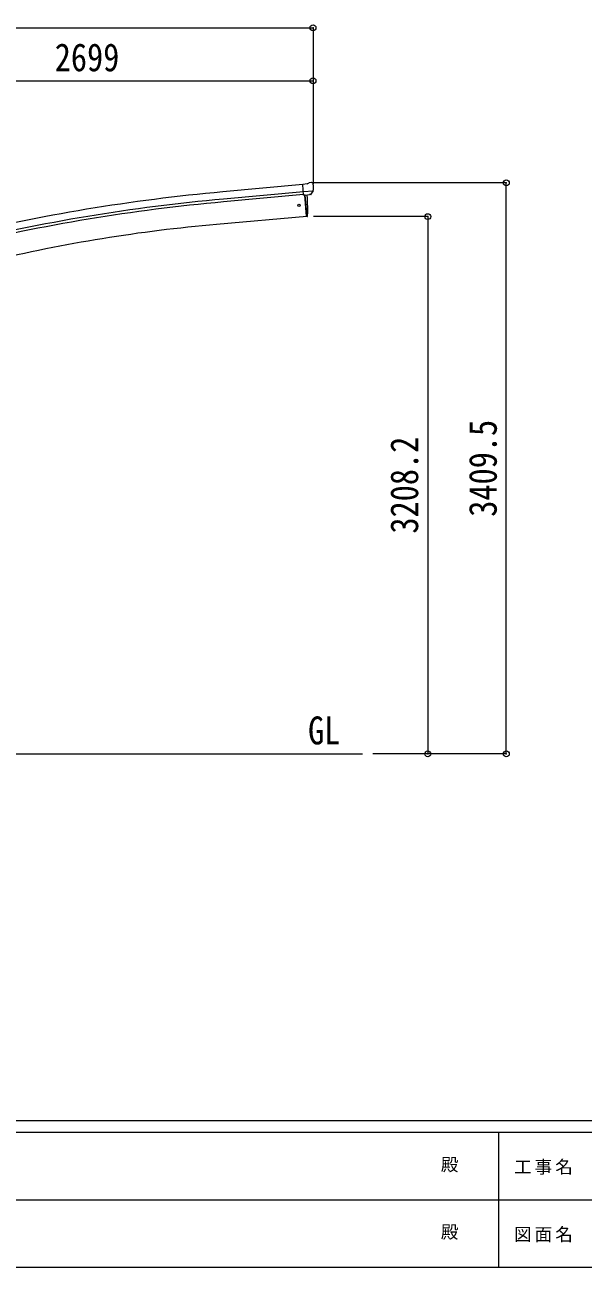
# Model space of a CAD drawing. Units: millimetres at full size. Extents: x -9783 to 9892, y -6828 to 6752.
# Drawn here: x -3298 to 35, y -6828 to 589 of the extents above; entities that cross this region are included whole.
import ezdxf
from ezdxf.enums import TextEntityAlignment as Align

# ---------------------------------------------------------------- set-up
doc = ezdxf.new("R2010")
doc.units = ezdxf.units.MM
doc.header["$LTSCALE"] = 35
doc.header["$PDMODE"] = 32
doc.header["$PDSIZE"] = 35
for name, color, linetype, lineweight in [('0-0_0', 7, 'Continuous', 9), ('0-1_本体', 4, 'Continuous', 9), ('0-2_部品', 7, 'Continuous', 9), ('0-A_寸法', 6, 'Continuous', 9), ('F-0_240', 7, 'Continuous', 9)]:
    doc.layers.add(name, color=color, linetype=linetype, lineweight=lineweight)
doc.styles.add('ＭＳ ゴシック', font='')
doc.styles.get('ＭＳ ゴシック').set_extended_font_data('MS Gothic')

msp = doc.modelspace()

# ---------------------------------------------------------------- linework, layer by layer
at = {"layer": '0-0_0', "color": 6}
for p, q in [((-423.3, -3763.65), (-423.3, -354.15)), ((-892.32, -555.45), (-892.32, -3763.65))]:
    msp.add_line(p, q, dxfattribs=at)
at = {"layer": '0-0_0'}
msp.add_line((-7287.66, -3763.65), (-1280.99, -3763.65), dxfattribs=at)
at = {"layer": '0-1_本体'}
for p, q in [((-1638.82, -364.7), (-2116.33, -407.9)), ((-1635.05, -407.7), (-2112.44, -450.89)), ((-1633.59, -424.47), (-2110.92, -467.66)), ((-1626.35, -426.86), (-1615.1, -555.46)), ((-1615.1, -555.46), (-2153.05, -602.52))]:
    msp.add_line(p, q, dxfattribs=at)
for centre, radius, start, end in [((-1120.2, -11417.91), 11054.98, 95.16866, 103.66973), ((-1120.2, -11417.91), 11011.82, 95.16974, 103.66973), ((-1120.2, -11417.91), 10994.98, 95.16974, 103.66973), ((-1354.03, -9818.17), 9250.23, 94.95525, 103.47191)]:
    msp.add_arc(centre, radius, start, end, dxfattribs=at)
at = {"layer": '0-2_部品'}
for p, q in [((-1612.42, -360.48), (-1638.98, -362.8)), ((-1633.32, -427.47), (-1638.98, -362.8)), ((-1612.42, -360.48), (-1600.7, -353.71)), ((-1585.79, -352.13), (-1599.46, -353.32)), ((-1576.66, -357.88), (-1582.14, -353.28)), ((-1575.59, -359.92), (-1575.48, -361.26)), ((-1576.12, -402.77), (-1635.03, -407.92)), ((-1623.36, -426.59), (-1633.32, -427.47)), ((-1615.3, -553.18), (-1626.35, -426.86)), ((-1589.76, -423.65), (-1597.46, -424.33)), ((-1587.37, -422.26), (-1576.44, -403.32)), ((-1615.06, -555.95), (-1615.3, -553.18)), ((-1612.45, -555.56), (-1615.06, -555.95))]:
    msp.add_line(p, q, dxfattribs=at)
for points in [[(-1623.36, -426.59), (-1623.09, -426.66), (-1597.72, -424.44), (-1597.46, -424.33)], [(-1609.9, -552.73), (-1609.06, -527.1), (-1608.87, -500.61), (-1609.34, -474.12), (-1610.48, -447.65), (-1611.98, -425.69)], [(-1576.04, -402.14), (-1576.33, -403.12), (-1576.44, -403.32)]]:
    msp.add_lwpolyline(points, dxfattribs=at)
msp.add_circle((-1661.13, -488.31), 6.5, dxfattribs=at)
for centre, radius, start, end in [((-1599.2, -356.31), 3, 95, 120), ((-1585.36, -357.11), 5, 50.00648, 94.99352), ((-1777.1, -378.9), 202.4, 353.4085, 5), ((-1612.89, -552.6), 3, 278.50322, 357.46219)]:
    msp.add_arc(centre, radius, start, end, dxfattribs=at)
for centre, major_axis, ratio, start_param, end_param in [((-1571.27, -355.88), (-15.35, 3.44), 0.101033, 5.9751426, 5.9753737), ((-1578.59, -360.18), (2.71, -1.31), 0.997474, 0.5366567, 1.3225652), ((-1590.02, -420.66), (1.62, -2.54), 0.997631, 5.8041905, 5.8929484), ((-1590.09, -420.55), (-3.5, 2.17), 0.650902, 2.1145521, 2.1873627), ((-1589.97, -420.75), (1.62, -2.54), 0.997631, 5.965759, 6.7621801)]:
    msp.add_ellipse(centre, major_axis=major_axis, ratio=ratio, start_param=start_param, end_param=end_param, dxfattribs=at)
at = {"layer": '0-A_寸法'}
for p, q in [((-6991.32, 571.97), (-1577.32, 571.97)), ((-1577.32, 571.97), (-1577.32, -356.88)), ((-4276.32, 255.35), (-1577.32, 255.35)), ((-1577.32, 255.35), (-1577.32, 34.34)), ((-423.3, -354.15), (-1576.3, -354.15)), ((-892.32, -555.45), (-1573.62, -555.45)), ((-892.32, -3763.65), (-1221.14, -3763.65)), ((-423.3, -3763.65), (-892.32, -3763.65))]:
    msp.add_line(p, q, dxfattribs=at)
for p in [(-1577.32, 571.97), (-1577.32, 255.35), (-423.3, -354.15), (-892.32, -555.45), (-892.32, -3763.65), (-423.3, -3763.65)]:
    msp.add_point(p, dxfattribs=at)
at = {"layer": 'F-0_240', "color": 5}
for p, q in [((-9783.03, -5953.1), (9396.97, -5953.1)), ((-9783.03, -6023.1), (6285.75, -6023.1)), ((-469.25, -6023.1), (-469.25, -6828.1)), ((-3969.25, -6425.6), (3205.75, -6425.6)), ((-9783.03, -6828.1), (9396.97, -6828.1))]:
    msp.add_line(p, q, dxfattribs=at)

# ---------------------------------------------------------------- texts
at = {"layer": '0-0_0', "style": 'ＭＳ ゴシック', "width": 0.85}
msp.add_text('GL', height=166.8, dxfattribs=at).set_placement((-1606.93, -3756.72), align=Align.BOTTOM_LEFT)
at = {"layer": '0-A_寸法', "color": 7, "style": 'ＭＳ ゴシック', "width": 0.85}
msp.add_text('2699', height=166.8, dxfattribs=at).set_placement((-3119.32, 262.35), align=Align.BOTTOM_LEFT)
for s, p in [('3409.5', (-430.3, -2347.65)), ('3208.2', (-899.32, -2448.3))]:
    msp.add_text(s, height=166.8, rotation=90, dxfattribs=at).set_placement(p, align=Align.BOTTOM_LEFT)
at = {"layer": 'F-0_240', "style": 'ＭＳ ゴシック'}
for p in [(-814.24, -6276.85), (-814.24, -6679.35)]:
    msp.add_text('殿', height=76.98, dxfattribs=at).set_placement(p, align=Align.BOTTOM_LEFT)
at = {"layer": 'F-0_240', "char_height": 76.98, "attachment_point": 7, "style": 'ＭＳ ゴシック'}
for s, insert in [('\\T1.17;工事名', (-376.96, -6276.85)), ('\\T1.17;図面名', (-376.96, -6679.35))]:
    msp.add_mtext(s, dxfattribs=dict(at, insert=insert))

doc.saveas('drawing.dxf')
